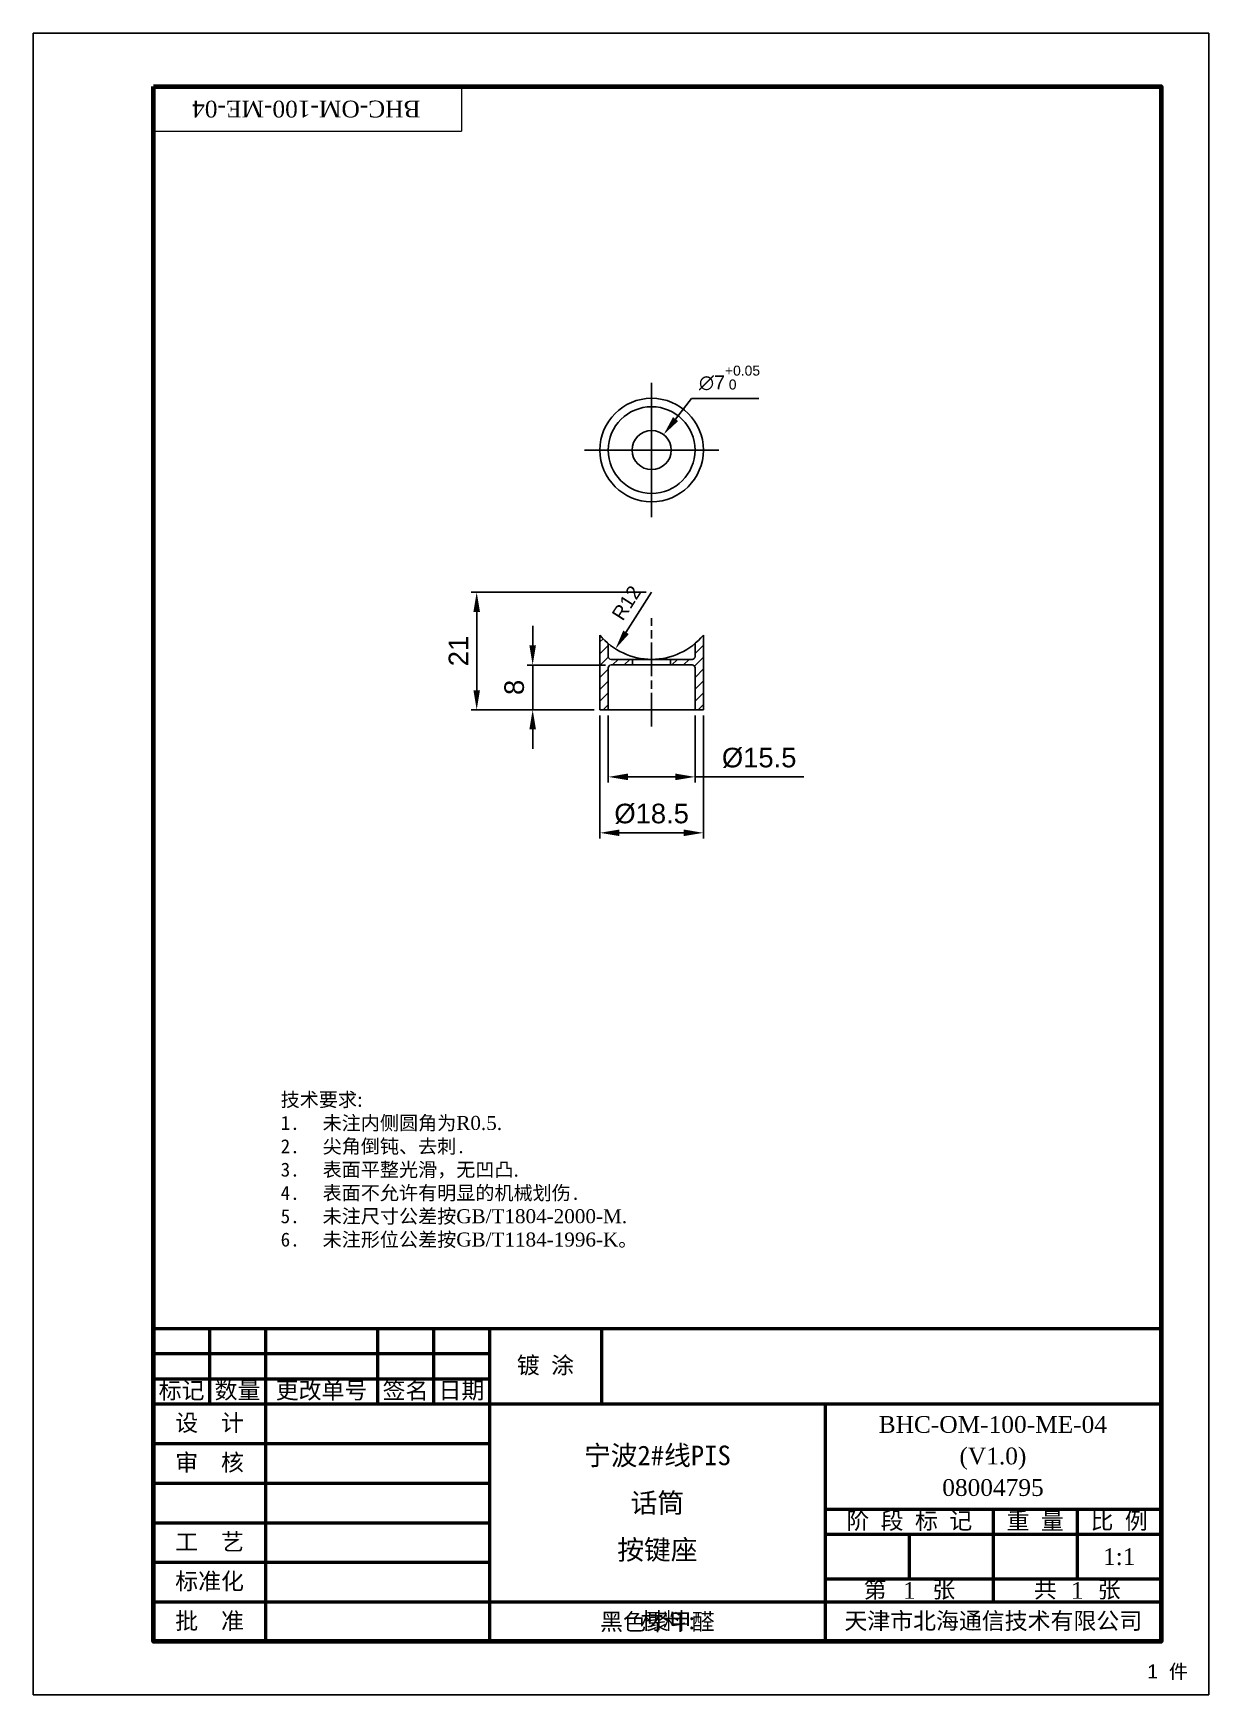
# Model space of a CAD drawing. Header units: millimetres. Extents: x 0 to 2023, y -35 to 289.
# Drawn here: x 1323.4 to 1533.4, y -8 to 289 of the extents above; entities that cross this region are included whole.
import ezdxf
from ezdxf.enums import TextEntityAlignment as Align

# ---------------------------------------------------------------- set-up
doc = ezdxf.new("R2010")
doc.units = ezdxf.units.MM
doc.linetypes.add('AM_ISO08W050', pattern=[18, 12, -1.5, 3, -1.5])
doc.linetypes.add('AM_ISO08W050x2', pattern=[9, 6, -0.75, 1.5, -0.75])
for name, color, linetype, lineweight in [('AM_0', 7, 'Continuous', 50), ('AM_5', 3, 'Continuous', 25), ('AM_6', 2, 'Continuous', 35), ('AM_6 @ 1', 2, 'Continuous', 35), ('AM_7', 4, 'AM_ISO08W050', 25), ('AM_8', 1, 'Continuous', 25)]:
    doc.layers.add(name, color=color, linetype=linetype, lineweight=lineweight)
doc.styles.add('fs', font='SIMFANG.TTF')
doc.styles.get("Standard").update_dxf_attribs({"font": 'ARIAL.TTF'})
doc.styles.add('tnr', font='TIMES.TTF')
doc.dimstyles.new('AM_ISO$0', dxfattribs={"dimtxt": 3.5, "dimasz": 3.5, "dimexe": 1, "dimexo": 1, "dimgap": 1.5, "dimtad": 1, "dimdsep": 46, "dimtxsty": 'Standard', "dimcen": 0, "dimclrd": 256, "dimclre": 256, "dimclrt": 2, "dimadec": 0, "dimazin": 2, "dimtp": 0.1, "dimtm": 0.1, "dimtfac": 0.71, "dimtdec": 3, "dimtmove": 0, "dimatfit": 3, "dimfxl": 1, "dimlwd": -1, "dimlwe": -1, "dimarcsym": 1})
doc.dimstyles.new('AM_ISO$3', dxfattribs={"dimtxt": 2.5, "dimasz": 3.5, "dimexe": 1, "dimexo": 1, "dimgap": 1.5, "dimtad": 1, "dimtoh": 1, "dimdsep": 46, "dimtxsty": 'Standard', "dimcen": 0, "dimclrd": 256, "dimclre": 256, "dimclrt": 2, "dimadec": 0, "dimazin": 2, "dimtp": 0.1, "dimtm": 0.1, "dimtfac": 0.71, "dimtofl": 0, "dimtmove": 0, "dimatfit": 0, "dimfxl": 1, "dimlwd": -1, "dimlwe": -1, "dimarcsym": 1})
doc.dimstyles.new('AM_ISO$4', dxfattribs={"dimtxt": 2.5, "dimasz": 3.5, "dimexe": 1, "dimexo": 1, "dimgap": 1.5, "dimtad": 1, "dimtoh": 1, "dimdsep": 46, "dimtxsty": 'Standard', "dimcen": 0, "dimclrd": 256, "dimclre": 256, "dimclrt": 2, "dimadec": 0, "dimazin": 2, "dimtp": 0.1, "dimtm": 0.1, "dimtfac": 0.71, "dimtofl": 0, "dimtmove": 0, "dimatfit": 0, "dimfxl": 1, "dimlwd": -1, "dimlwe": -1, "dimarcsym": 1})

# ---------------------------------------------------------------- blocks, each defined once
blk = doc.blocks.new('BH-BORDER-A4')
at = {"color": 0, "lineweight": 13, "ltscale": 0.4}
for p in [(76.5, 287.5), (21.5, 279.5)]:
    blk.add_line(p, (76.5, 279.5), dxfattribs=at)
at = {"color": 0, "lineweight": 50}
blk.add_line((21.5, 65.5), (21.5, 9.5), dxfattribs=at)
at = {"color": 0, "lineweight": 100, "ltscale": 0.4}
blk.add_lwpolyline([(21.5, 287.5), (201.5, 287.5), (201.5, 9.5), (21.5, 9.5)], close=True, dxfattribs=at)
at = {"layer": 'AM_8', "linetype": 'ByBlock', "lineweight": 13, "ltscale": 0.4}
blk.add_lwpolyline([(0, 297), (210, 297), (210, 0), (0, 0)], close=True, dxfattribs=at)
at = {"layer": 'AM_6', "color": 2, "style": 'tnr'}
blk.add_attdef('TBA-2477AF-ME-00-00-00', text='', height=3, rotation=180, dxfattribs=at).set_placement((48.77, 283.44), align=Align.MIDDLE_CENTER)
blk = doc.blocks.new('*U92')
at = {"lineweight": 0}
ref = blk.add_blockref('BH-BORDER-A4', (1323.41, -8), dxfattribs=at)
ref.add_attrib('TBA-2477AF-ME-00-00-00', 'BHC-OM-100-ME-04', dxfattribs={"layer": 'AM_6 @ 1', "color": 2, "height": 3, "rotation": 180, "style": 'tnr'}).set_placement((1372.18, 275.44), align=Align.MIDDLE_CENTER)
blk = doc.blocks.new('BH-TITLEBLOCK')
at = {"layer": 'AM_0', "lineweight": 50}
for p, q in [((-180, 56), (0, 56)), ((-180, 56), (-180, 0)), ((-170, 56), (-170, 42.5)), ((-160, 56), (-160, 0)), ((-140, 56), (-140, 42.5)), ((-140, 56), (-140, 42.5)), ((-140, 56), (-140, 42.5)), ((-130, 56), (-130, 42.5)), ((-130, 56), (-130, 42.5)), ((-130, 56), (-130, 42.5)), ((-120, 56), (-120, 0)), ((-100, 56), (-100, 42.5)), ((-180, 51.5), (-120, 51.5)), ((-180, 47), (-120, 47)), ((-180, 42.5), (0, 42.5)), ((-60, 42.5), (-60, 0)), ((-180, 35.42), (-120, 35.42)), ((-180, 28.34), (-120, 28.34)), ((-180, 21.26), (-120, 21.26)), ((-60, 23.7), (0, 23.7)), ((-30, 23.7), (-30, 7.1)), ((-15, 23.7), (-15, 11.2)), ((-60, 19.2), (0, 19.2)), ((-45, 19.2), (-45, 11.2)), ((-180, 14.18), (-120, 14.18)), ((-59.94, 11.2), (0, 11.2)), ((-180, 7.1), (0, 7.1))]:
    blk.add_line(p, q, dxfattribs=at)
at = {"layer": 'AM_0', "lineweight": 100, "ltscale": 0.4}
blk.add_lwpolyline([(0, 56), (0, 0), (-180, 0)], dxfattribs=at)
at = {"layer": 'AM_6', "color": 2, "style": 'fs'}
blk.add_attdef('D.ZN.15.DB//喷涂-RAL9004-亚光//丝印', (-97.09, 47.91), '', height=3, dxfattribs=at)
at = {"layer": 'AM_6', "color": 2, "style": 'tnr'}
for tag, p in [('TBA-2477AF-ME-00-00-00', (-30.06, 37.32)), ('(V1.0)', (-30.06, 31.68)), ('00000000', (-30.05, 26.04))]:
    blk.add_attdef(tag, text='', height=3, dxfattribs=at).set_placement(p, align=Align.CENTER)
at = {"layer": 'AM_6', "color": 2, "style": 'fs'}
blk.add_attdef('项目名称', text='', height=3.5, dxfattribs=at).set_placement((-90, 35.04), align=Align.TOP_CENTER)
at = {"layer": 'AM_6', "color": 2}
for tag, height, style, p in [('产品名称', 3.5, 'fs', (-90, 24.8)), ('1:1', 3, 'tnr', (-7.5, 15.2)), ('1', 3, 'tnr', (-45, 9.15)), ('2', 3, 'tnr', (-15, 9.15)), ('AL', 3, 'tnr', (-90, 3.55))]:
    blk.add_attdef(tag, text='', height=height, dxfattribs=dict(at, style=style)).set_placement(p, align=Align.MIDDLE_CENTER)
at = {"layer": 'AM_6', "color": 2, "style": 'fs'}
blk.add_attdef('零件名称', text='', height=3.5, dxfattribs=at).set_placement((-90, 13.62), align=Align.BOTTOM_CENTER)
at = {"layer": 'AM_8', "linetype": 'ByBlock', "ltscale": 0.4, "char_height": 3, "attachment_point": 5}
for s, insert, width in [('{\\fFangSong_GB2312|b0|i0|c134|p49;镀 涂}', (-110, 49.25), 20.003), ('{\\fFangSong_GB2312|b0|i0|c134|p49;标记}', (-175, 44.75), 10), ('{\\fFangSong_GB2312|b0|i0|c134|p49;数量}', (-165, 44.75), 10), ('{\\fFangSong_GB2312|b0|i0|c134|p49;更改单号}', (-150, 44.75), 20), ('{\\fFangSong_GB2312|b0|i0|c134|p49;签名}', (-135, 44.75), 9.9978), ('{\\fFangSong_GB2312|b0|i0|c134|p49;日期}', (-125, 44.75), 10.0022), ('{\\fFangSong_GB2312|b0|i0|c134|p49;设  计}', (-170, 38.96), 20), ('{\\fFangSong_GB2312|b0|i0|c134|p49;审  核}', (-170, 31.88), 20), ('{\\fFangSong_GB2312|b0|i0|c134|p49;阶 段 标 记}', (-45, 21.45), 30), ('{\\fFangSong_GB2312|b0|i0|c134|p49;重 量}', (-22.5, 21.45), 15), ('{\\fFangSong_GB2312|b0|i0|c134|p49;比 例}', (-7.5, 21.45), 15), ('{\\fFangSong_GB2312|b0|i0|c134|p49;工  艺}', (-170, 17.72), 20), ('{\\fFangSong_GB2312|b0|i0|c134|p49;标准化}', (-170, 10.64), 20), ('{\\fFangSong_GB2312|b0|i0|c134|p49;第    张}', (-44.97, 9.15), 29.9401), ('{\\fFangSong_GB2312|b0|i0|c134|p49;共   } {\\fFangSong_GB2312|b0|i0|c134|p49;张}', (-15, 9.17), 30), ('{\\fFangSong_GB2312|b0|i0|c134|p49;批  准}', (-170, 3.55), 20), ('{\\fFangSong_GB2312|b0|i0|c134|p49;  材料:}', (-90, 3.55), 60), ('{\\fFangSong_GB2312|b0|i0|c134|p49;天津市北海通信技术有限公司}', (-30, 3.55), 60)]:
    blk.add_mtext(s, dxfattribs=dict(at, insert=insert, width=width))
blk = doc.blocks.new('*U93')
at = {"lineweight": 0}
ref = blk.add_blockref('BH-TITLEBLOCK', (1524.91, 1.5), dxfattribs=at)
ref.add_attrib('产品名称', '话筒', dxfattribs={"layer": 'AM_6 @ 1', "color": 2, "height": 3.5, "style": 'fs'}).set_placement((1434.91, 26.3), align=Align.MIDDLE_CENTER)
ref.add_attrib('项目名称', '宁波2#线PIS', dxfattribs={"layer": 'AM_6 @ 1', "color": 2, "height": 3.5, "style": 'fs'}).set_placement((1434.91, 36.54), align=Align.TOP_CENTER)
ref.add_attrib('零件名称', '按键座', dxfattribs={"layer": 'AM_6 @ 1', "color": 2, "height": 3.5, "style": 'fs'}).set_placement((1434.91, 15.12), align=Align.BOTTOM_CENTER)
ref.add_attrib('(V1.0)', '(V1.0)', dxfattribs={"layer": 'AM_6 @ 1', "color": 2, "height": 3, "style": 'tnr'}).set_placement((1494.85, 33.18), align=Align.CENTER)
ref.add_attrib('00000000', '08004795', dxfattribs={"layer": 'AM_6 @ 1', "color": 2, "height": 3, "style": 'tnr'}).set_placement((1494.86, 27.54), align=Align.CENTER)
ref.add_attrib('TBA-2477AF-ME-00-00-00', 'BHC-OM-100-ME-04', dxfattribs={"layer": 'AM_6 @ 1', "color": 2, "height": 3, "style": 'tnr'}).set_placement((1494.84, 38.82), align=Align.CENTER)
ref.add_attrib('1:1', '1:1', dxfattribs={"layer": 'AM_6 @ 1', "color": 2, "height": 3, "style": 'tnr'}).set_placement((1517.41, 16.7), align=Align.MIDDLE_CENTER)
ref.add_attrib('1', '1', dxfattribs={"layer": 'AM_6 @ 1', "color": 2, "height": 3, "style": 'tnr'}).set_placement((1479.91, 10.65), align=Align.MIDDLE_CENTER)
ref.add_attrib('2', '1', dxfattribs={"layer": 'AM_6 @ 1', "color": 2, "height": 3, "style": 'tnr'}).set_placement((1509.91, 10.65), align=Align.MIDDLE_CENTER)
ref.add_attrib('AL', '黑色聚甲醛', dxfattribs={"layer": 'AM_6 @ 1', "color": 2, "height": 3, "style": 'tnr'}).set_placement((1434.91, 5.05), align=Align.MIDDLE_CENTER)
blk = doc.blocks.new('*D53')
at = {"layer": 'AM_5', "linetype": 'ByBlock', "transparency": 16777216}
blk.add_line((1433.88, 189.07), (1429.3, 181.91), dxfattribs=at)
at = {"layer": 'AM_5', "transparency": 16777216}
blk.add_solid([(1428.81, 182.22), (1429.8, 181.6), (1427.42, 178.96)], dxfattribs=at)
at = {"layer": 'Defpoints', "color": 0, "transparency": 16777216}
for p in [(1433.88, 189.07), (1427.42, 178.96)]:
    blk.add_point(p, dxfattribs=at)
at = {"layer": 'AM_5', "color": 2, "transparency": 16777216, "insert": (1429.39, 187.17), "char_height": 2.5, "attachment_point": 5, "rotation": 57.4441}
blk.add_mtext('R12', dxfattribs=at)
blk = doc.blocks.new('*D54')
at = {"layer": 'AM_5', "linetype": 'ByBlock', "transparency": 16777216}
for p, q in [((1438.16, 220.03), (1441.01, 223.71)), ((1441.01, 223.71), (1453.06, 223.71))]:
    blk.add_line(p, q, dxfattribs=at)
at = {"layer": 'AM_5', "transparency": 16777216}
blk.add_solid([(1437.7, 220.38), (1438.62, 219.67), (1436.02, 217.26)], dxfattribs=at)
at = {"layer": 'Defpoints', "color": 0, "transparency": 16777216}
for p in [(1436.02, 217.26), (1431.74, 211.72)]:
    blk.add_point(p, dxfattribs=at)
at = {"layer": 'AM_5', "color": 2, "transparency": 16777216, "insert": (1447.79, 227.37), "char_height": 2.5, "attachment_point": 5}
blk.add_mtext('∅7{}{\\H0.71x;\\C3;\\S+0.05^  0;}', dxfattribs=at)
blk = doc.blocks.new('*D55')
at = {"layer": 'AM_5', "linetype": 'ByBlock', "transparency": 16777216}
for p, q in [((1426.13, 167.07), (1426.13, 155.07)), ((1441.63, 167.07), (1441.63, 155.07)), ((1429.63, 156.07), (1438.13, 156.07)), ((1441.63, 156.07), (1461.05, 156.07))]:
    blk.add_line(p, q, dxfattribs=at)
at = {"layer": 'AM_5', "transparency": 16777216}
for points in [[(1429.63, 156.66), (1429.63, 155.49), (1426.13, 156.07)], [(1438.13, 156.66), (1438.13, 155.49), (1441.63, 156.07)]]:
    blk.add_solid(points, dxfattribs=at)
at = {"layer": 'Defpoints', "color": 0, "transparency": 16777216}
for p in [(1426.13, 168.07), (1441.63, 168.07), (1441.63, 156.07)]:
    blk.add_point(p, dxfattribs=at)
at = {"layer": 'AM_5', "color": 2, "transparency": 16777216, "insert": (1453.09, 159.46), "char_height": 3.5, "attachment_point": 5}
blk.add_mtext('%%c15.5', dxfattribs=at)
blk = doc.blocks.new('*D56')
at = {"layer": 'AM_5', "linetype": 'ByBlock', "transparency": 16777216}
for p, q in [((1424.63, 167.07), (1424.63, 145.07)), ((1443.13, 167.07), (1443.13, 145.07)), ((1428.13, 146.07), (1439.63, 146.07))]:
    blk.add_line(p, q, dxfattribs=at)
at = {"layer": 'AM_5', "transparency": 16777216}
for points in [[(1428.13, 146.66), (1428.13, 145.49), (1424.63, 146.07)], [(1439.63, 146.66), (1439.63, 145.49), (1443.13, 146.07)]]:
    blk.add_solid(points, dxfattribs=at)
at = {"layer": 'Defpoints', "color": 0, "transparency": 16777216}
for p in [(1424.63, 168.07), (1443.13, 168.07), (1443.13, 146.07)]:
    blk.add_point(p, dxfattribs=at)
at = {"layer": 'AM_5', "color": 2, "transparency": 16777216, "insert": (1433.88, 149.46), "char_height": 3.5, "attachment_point": 5}
blk.add_mtext('%%c18.5', dxfattribs=at)
blk = doc.blocks.new('*D57')
at = {"layer": 'AM_5', "linetype": 'ByBlock', "transparency": 16777216}
for p, q in [((1412.63, 179.57), (1412.63, 183.07)), ((1425.63, 176.07), (1411.63, 176.07)), ((1412.63, 168.07), (1412.63, 176.07)), ((1423.63, 168.07), (1411.63, 168.07)), ((1412.63, 164.57), (1412.63, 161.07))]:
    blk.add_line(p, q, dxfattribs=at)
at = {"layer": 'AM_5', "transparency": 16777216}
for points in [[(1412.04, 179.57), (1413.21, 179.57), (1412.63, 176.07)], [(1412.04, 164.57), (1413.21, 164.57), (1412.63, 168.07)]]:
    blk.add_solid(points, dxfattribs=at)
at = {"layer": 'Defpoints', "color": 0, "transparency": 16777216}
for p in [(1412.63, 176.07), (1426.63, 176.07), (1424.63, 168.07)]:
    blk.add_point(p, dxfattribs=at)
at = {"layer": 'AM_5', "color": 2, "transparency": 16777216, "insert": (1409.34, 172.07), "char_height": 3.5, "attachment_point": 5, "rotation": 90}
blk.add_mtext('8', dxfattribs=at)
blk = doc.blocks.new('*D58')
at = {"layer": 'AM_5', "linetype": 'ByBlock', "transparency": 16777216}
for p, q in [((1432.88, 189.07), (1401.63, 189.07)), ((1402.63, 171.57), (1402.63, 185.57)), ((1423.63, 168.07), (1401.63, 168.07))]:
    blk.add_line(p, q, dxfattribs=at)
at = {"layer": 'AM_5', "transparency": 16777216}
for points in [[(1402.04, 185.57), (1403.21, 185.57), (1402.63, 189.07)], [(1402.04, 171.57), (1403.21, 171.57), (1402.63, 168.07)]]:
    blk.add_solid(points, dxfattribs=at)
at = {"layer": 'Defpoints', "color": 0, "transparency": 16777216}
for p in [(1402.63, 189.07), (1433.88, 189.07), (1424.63, 168.07)]:
    blk.add_point(p, dxfattribs=at)
at = {"layer": 'AM_5', "color": 2, "transparency": 16777216, "insert": (1399.37, 178.57), "char_height": 3.5, "attachment_point": 5, "rotation": 90}
blk.add_mtext('21', dxfattribs=at)

msp = doc.modelspace()

# ---------------------------------------------------------------- hatches: boundary and pattern name
at = {"linetype": 'Continuous'}
h = msp.add_hatch(dxfattribs=at)
h.set_pattern_fill('FRO', color=2, scale=1.5, angle=45, style=0, pattern_type=0)
h.set_pattern_definition([(45, (1323.4073, -8), (-1.06066, 1.06066), [])])
edge = h.paths.add_edge_path()
edge.add_spline(control_points=[(1443.128, 181.431), (1442.674, 180.881), (1442.173, 180.374), (1441.628, 179.913)], knot_values=[0, 0, 0, 0, 1, 1, 1, 1], weights=[1, 0.9973604, 0.9973604, 1], degree=3, periodic=0)
edge.add_line((1443.128, 181.431), (1443.128, 168.075))
edge.add_line((1441.628, 168.075), (1443.128, 168.075))
edge.add_line((1441.628, 176.075), (1441.628, 168.075))
edge.add_line((1441.628, 176.075), (1437.278, 176.075))
edge.add_line((1437.278, 177.075), (1437.278, 176.075))
edge.add_line((1441.628, 177.075), (1437.278, 177.075))
edge.add_line((1441.628, 177.075), (1441.628, 179.913))
edge = h.paths.add_edge_path()
edge.add_spline(control_points=[(1426.128, 179.913), (1425.584, 180.374), (1425.083, 180.881), (1424.628, 181.431)], knot_values=[0, 0, 0, 0, 1, 1, 1, 1], weights=[1, 0.9973604, 0.9973604, 1], degree=3, periodic=0)
edge.add_line((1426.128, 177.075), (1426.128, 179.913))
edge.add_line((1430.478, 177.075), (1426.128, 177.075))
edge.add_line((1430.478, 177.075), (1430.478, 176.075))
edge.add_line((1430.478, 176.075), (1426.128, 176.075))
edge.add_line((1426.128, 176.075), (1426.128, 168.075))
edge.add_line((1424.628, 168.075), (1426.128, 168.075))
edge.add_line((1424.628, 181.431), (1424.628, 168.075))

# ---------------------------------------------------------------- linework, layer by layer
at = {"color": 7, "linetype": 'Continuous'}
for p, q in [((1323.407, -8), (1323.407, 289)), ((1323.407, 289), (1533.407, 289)), ((1533.407, -8), (1533.407, 289)), ((1424.628, 181.431), (1424.628, 168.075)), ((1443.128, 181.431), (1443.128, 168.075)), ((1426.128, 177.575), (1426.128, 179.913)), ((1441.628, 177.575), (1441.628, 179.913)), ((1426.128, 175.575), (1426.128, 168.075)), ((1426.628, 177.075), (1441.128, 177.075)), ((1426.628, 176.075), (1441.128, 176.075)), ((1430.478, 177.075), (1430.478, 176.075)), ((1437.278, 177.075), (1437.278, 176.075)), ((1441.628, 175.575), (1441.628, 168.075)), ((1424.628, 168.075), (1443.128, 168.075)), ((1323.407, -8), (1533.407, -8))]:
    msp.add_line(p, q, dxfattribs=at)
for radius in [9.25, 7.75, 3.5]:
    msp.add_circle((1433.878, 214.489), radius, dxfattribs=at)
for centre, radius, start, end in [((1433.878, 189.075), 12, 219.57122, 320.42878), ((1426.628, 177.575), 0.5, 180, 270), ((1426.628, 175.575), 0.5, 90, 180), ((1441.128, 177.575), 0.5, 270, 0), ((1441.128, 177.575), 0.5, 270, 0), ((1441.128, 175.575), 0.5, 0, 90)]:
    msp.add_arc(centre, radius, start, end, dxfattribs=at)
at = {"layer": 'AM_7'}
for q in [(1433.878, 226.739), (1421.628, 214.489), (1446.128, 214.489), (1433.878, 202.239)]:
    msp.add_line((1433.878, 214.489), q, dxfattribs=at)
at = {"layer": 'AM_7', "linetype": 'AM_ISO08W050x2'}
msp.add_line((1433.878, 165.075), (1433.878, 184.438), dxfattribs=at)

# ---------------------------------------------------------------- block references
at = {"layer": 'AM_8'}
for name in ['*U92', '*U93']:
    msp.add_blockref(name, (0, 0), dxfattribs=at)

# ---------------------------------------------------------------- texts
at = {"layer": 'AM_6', "color": 2, "insert": (1522.418, -2.583), "char_height": 2.5, "attachment_point": 1}
msp.add_mtext_dynamic_manual_height_columns('1  {\\fSimSun|b0|i0|c134|p2;件}', width=15.32758, gutter_width=12.5, heights=[2.5], dxfattribs=at)
at = {"layer": 'AM_6 @ 1', "color": 2, "insert": (1367.605, 99.63), "char_height": 2.5, "attachment_point": 1, "style": 'fs'}
msp.add_mtext_dynamic_manual_height_columns('{\\C256;技术要求\\fTimes New Roman|b0|i0|c238|p18;:\\P\\pi-7.5,l7.5,t7.5;\\fFangSong_GB2312|b0|i0|c134|p49;1.^I未注内侧圆角为\\fTimes New Roman|b0|i0|c238|p18;R0.5.\\P\\fFangSong_GB2312|b0|i0|c134|p49;2.^I尖角倒钝、去刺.\\fTimes New Roman|b0|i0|c238|p18;\\P\\fFangSong_GB2312|b0|i0|c134|p49;3.^I表面平整光滑，无凹凸\\fTimes New Roman|b0|i0|c238|p18;.\\P\\fFangSong_GB2312|b0|i0|c134|p49;4.^I表面不允许有明显的机械划伤.\\fTimes New Roman|b0|i0|c238|p18;\\P\\fFangSong_GB2312|b0|i0|c134|p49;5.^I未注尺寸公差按\\fTimes New Roman|b0|i0|c238|p18;GB/T1804-2000-M.\\P\\fFangSong_GB2312|b0|i0|c134|p49;6.^I未注形位公差按\\fTimes New Roman|b0|i0|c238|p18;GB/T1184-1996-K\\fFangSong_GB2312|b0|i0|c134|p49;。}', width=137.40133, gutter_width=12.5, heights=[0], dxfattribs=at)

# ---------------------------------------------------------------- dimensions: what is measured, and where the dimension line sits
at = {"layer": 'AM_5'}
dim = msp.add_diameter_dim_2p(p1=(1431.738, 211.721), p2=(1436.019, 217.258), text='<>{}{\\H0.71x;\\C3;\\S+0.05^  0;}', dimstyle='AM_ISO$3', override={"dimtp": 0.05, "dimtm": 0, "dimtdec": 3, "dimtzin": 8}, dxfattribs=at)
dim.commit()
dim.dimension.update_dxf_attribs({"geometry": '*D54', "text_midpoint": (1447.786, 223.712), "dimtype": 163})
dim = msp.add_radius_dim(center=(1433.878, 189.075), mpoint=(1427.421, 178.961), dimstyle='AM_ISO$4', dxfattribs=at)
dim.commit()
dim.dimension.update_dxf_attribs({"geometry": '*D53', "text_midpoint": (1431.715, 185.687), "dimtype": 164})
for base, p2, picture, middle in [((1402.628, 189.075), (1433.878, 189.075), '*D58', (1399.371, 178.575)), ((1412.628, 176.075), (1426.628, 176.075), '*D57', (1409.341, 172.075))]:
    dim = msp.add_linear_dim(base=base, p1=(1424.628, 168.075), p2=p2, angle=90, dimstyle='AM_ISO$0', dxfattribs=at)
    dim.commit()
    dim.dimension.update_dxf_attribs({"geometry": picture, "text_midpoint": middle})
for base, p1, p2, picture, middle in [((1443.128, 146.075), (1424.628, 168.075), (1443.128, 168.075), '*D56', (1433.878, 149.46)), ((1441.628, 156.075), (1426.128, 168.075), (1441.628, 168.075), '*D55', (1453.091, 159.46))]:
    dim = msp.add_linear_dim(base=base, p1=p1, p2=p2, text='%%c<>', dimstyle='AM_ISO$0', dxfattribs=at)
    dim.commit()
    dim.dimension.update_dxf_attribs({"geometry": picture, "text_midpoint": middle})

doc.saveas('drawing.dxf')
